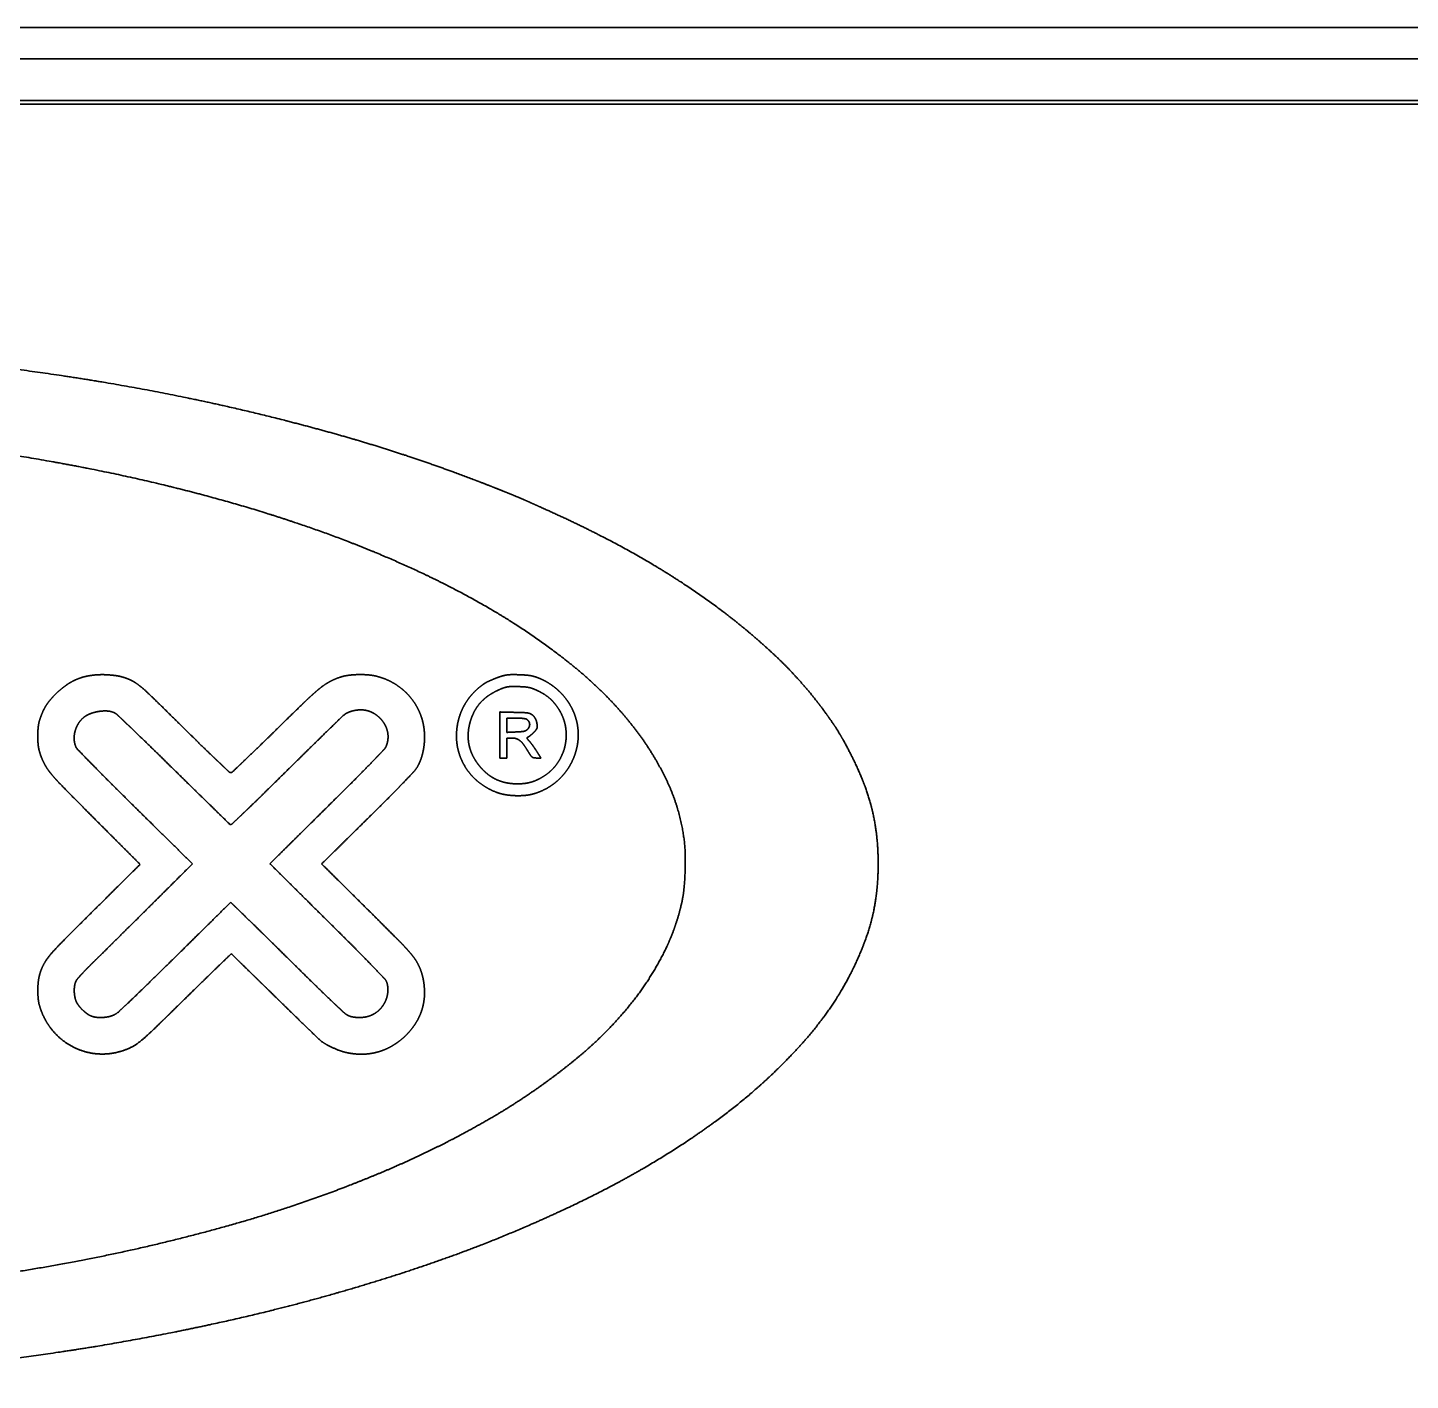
# Model space of a CAD drawing. Extents: x 6569 to 10251, y -294 to 3100.
# Drawn here: x 8784.9 to 8884.4, y 1798.9 to 1896.3 of the extents above; entities that cross this region are included whole.
import ezdxf

# ---------------------------------------------------------------- set-up
doc = ezdxf.new("R2010")
doc.units = 0
doc.header["$LTSCALE"] = 5
doc.layers.add('1', color=7, linetype='CONTINUOUS', true_color=0xffffff)

msp = doc.modelspace()

# ---------------------------------------------------------------- linework, layer by layer
at = {"layer": '1', "color": 7, "linetype": 'Continuous', "lineweight": 35}
for p, q in [((8570.525, 1896.326), (9069.264, 1896.326)), ((8538.564, 1894.077), (9067.564, 1894.077)), ((8584.764, 1891.077), (8931.564, 1891.077)), ((8929.064, 1890.827), (8587.064, 1890.827))]:
    msp.add_line(p, q, dxfattribs=at)
for points, weights, knots in [([(8764.838, 1873.27), (8768.202, 1873.15), (8771.563, 1872.954), (8778.124, 1872.424), (8781.323, 1872.082), (8787.579, 1871.25), (8790.635, 1870.76), (8796.627, 1869.634), (8799.56, 1868.993), (8803.825, 1867.928), (8805.174, 1867.574), (8807.754, 1866.861), (8808.985, 1866.499), (8811.393, 1865.75), (8812.569, 1865.363), (8814.929, 1864.541), (8816.112, 1864.108), (8817.649, 1863.518), (8818.009, 1863.378), (8818.709, 1863.103), (8819.049, 1862.967), (8819.679, 1862.712), (8819.969, 1862.593), (8820.455, 1862.391), (8820.651, 1862.306), (8820.9, 1862.193), (8820.956, 1862.168), (8821.165, 1862.073), (8821.318, 1862.004), (8821.655, 1861.852), (8821.838, 1861.77), (8822.221, 1861.597), (8822.422, 1861.506), (8824.718, 1860.472), (8826.768, 1859.434), (8830.627, 1857.255), (8832.421, 1856.103), (8835.717, 1853.714), (8837.212, 1852.482), (8838.628, 1851.158), (8839.886, 1849.982), (8841.035, 1848.699), (8842.29, 1847.021), (8842.509, 1846.719), (8842.897, 1846.163), (8843.065, 1845.909), (8843.386, 1845.389), (8843.54, 1845.124), (8843.867, 1844.522), (8844.043, 1844.186), (8844.535, 1843.211), (8844.825, 1842.559), (8845.318, 1841.288), (8845.513, 1840.668), (8845.821, 1839.415), (8845.933, 1838.786), (8846.078, 1837.473), (8846.115, 1836.793), (8846.117, 1835.439), (8846.081, 1834.766), (8845.94, 1833.466), (8845.831, 1832.842), (8845.528, 1831.597), (8845.335, 1830.979), (8844.847, 1829.707), (8844.56, 1829.052), (8843.947, 1827.818), (8843.626, 1827.24), (8842.928, 1826.106), (8842.552, 1825.551), (8841.728, 1824.445), (8841.282, 1823.894), (8840.3, 1822.78), (8839.768, 1822.213), (8837.952, 1820.395), (8836.602, 1819.216), (8833.617, 1816.948), (8832.001, 1815.848), (8828.492, 1813.721), (8826.606, 1812.696), (8822.546, 1810.735), (8820.384, 1809.784), (8816.829, 1808.369), (8815.455, 1807.859), (8812.581, 1806.863), (8811.081, 1806.375), (8808.014, 1805.436), (8806.447, 1804.986), (8803.303, 1804.144), (8801.727, 1803.752), (8797.503, 1802.781), (8794.848, 1802.237), (8789.506, 1801.277), (8786.822, 1800.861), (8781.323, 1800.142), (8778.511, 1799.84), (8772.656, 1799.346), (8769.616, 1799.145), (8765.565, 1798.953), (8764.556, 1798.925), (8761.716, 1798.903), (8759.886, 1798.896), (8756.225, 1798.897), (8754.395, 1798.904), (8752.565, 1798.918)], [0.5000631688, 0.499978943733, 0.499978943733, 0.499952542565, 0.499952542565, 0.499943397043, 0.499943397043, 0.499919298019, 0.499919298019, 0.500037158185, 0.500037158185, 0.500020317948, 0.500020317948, 0.500016729024, 0.500016729024, 0.500021337979, 0.500021337979, 0.500060410359, 0.500060410359, 0.500059331537, 0.500059331537, 0.500058901022, 0.500058901022, 0.500023423588, 0.500023423588, 0.500063062653, 0.500063062653, 0.500063168239, 0.500063168239, 0.500063167679, 0.500063167679, 0.500063168159, 0.500063168159, 0.499721617805, 0.499721617805, 0.499528056104, 0.499528056104, 0.499418738232, 0.499418738232, 0.5000631688, 0.498755709353, 0.498755709353, 0.500022481247, 0.500022481247, 0.49992848713, 0.49992848713, 0.499930638404, 0.499930638404, 0.500025194693, 0.500025194693, 0.499668039024, 0.499668039024, 0.499373513221, 0.499373513221, 0.499344176218, 0.499344176218, 0.499570896208, 0.499570896208, 0.499569411149, 0.499569411149, 0.499347887555, 0.499347887555, 0.499385493515, 0.499385493515, 0.499691298567, 0.499691298567, 0.499715954973, 0.499715954973, 0.499741847274, 0.499741847274, 0.49977990709, 0.49977990709, 0.499900031622, 0.499900031622, 0.499292118201, 0.499292118201, 0.49960656553, 0.49960656553, 0.499686690339, 0.499686690339, 0.499850509081, 0.499850509081, 0.499977589707, 0.499977589707, 0.500008177906, 0.500008177906, 0.500011281161, 0.500011281161, 0.500010181501, 0.500010181501, 0.499966272551, 0.499966272551, 0.499967713637, 0.499967713637, 0.499975874369, 0.499975874369, 0.500007192716, 0.500007192716, 0.499996700213, 0.499996700213, 0.500060718573, 0.500060718573, 0.500060736435, 0.500060736435, 0.5000631688], [0, 0, 0, 0, 0.050188, 0.050188, 0.098133, 0.098133, 0.144252, 0.144252, 0.18897, 0.18897, 0.209743, 0.209743, 0.228851, 0.228851, 0.247297, 0.247297, 0.266065, 0.266065, 0.271818, 0.271818, 0.277264, 0.277264, 0.281937, 0.281937, 0.285109, 0.285109, 0.286019, 0.286019, 0.288524, 0.288524, 0.291512, 0.291512, 0.294791, 0.294791, 0.32899, 0.32899, 0.360691, 0.360691, 0.389459, 0.389459, 0.389459, 0.414962, 0.414962, 0.420486, 0.420486, 0.424998, 0.424998, 0.429533, 0.429533, 0.435134, 0.435134, 0.445684, 0.445684, 0.455285, 0.455285, 0.464712, 0.464712, 0.474743, 0.474743, 0.484657, 0.484657, 0.493965, 0.493965, 0.503466, 0.503466, 0.513958, 0.513958, 0.523651, 0.523651, 0.533464, 0.533464, 0.543836, 0.543836, 0.555205, 0.555205, 0.581387, 0.581387, 0.60993, 0.60993, 0.641239, 0.641239, 0.675666, 0.675666, 0.697017, 0.697017, 0.720001, 0.720001, 0.743754, 0.743754, 0.767423, 0.767423, 0.806899, 0.806899, 0.846466, 0.846466, 0.887657, 0.887657, 0.932012, 0.932012, 0.946707, 0.946707, 0.973355, 0.973355, 1, 1, 1, 1]), ([(8754.508, 1867.461), (8755.173, 1867.476), (8755.838, 1867.482), (8757.636, 1867.473), (8758.768, 1867.463), (8761.034, 1867.438), (8762.167, 1867.422), (8763.983, 1867.39), (8764.664, 1867.369), (8768.293, 1867.211), (8771.236, 1867.011), (8776.993, 1866.478), (8779.804, 1866.138), (8785.307, 1865.32), (8787.997, 1864.84), (8793.27, 1863.743), (8795.849, 1863.122), (8800.365, 1861.883), (8802.305, 1861.292), (8806.054, 1860.034), (8807.859, 1859.362), (8811.312, 1857.945), (8812.96, 1857.201), (8816.082, 1855.657), (8817.55, 1854.85), (8820.838, 1852.85), (8822.612, 1851.596), (8824.296, 1850.223), (8825.765, 1849.025), (8827.103, 1847.682), (8828.295, 1846.208), (8829.339, 1844.917), (8830.22, 1843.509), (8830.926, 1842.006), (8831.567, 1840.64), (8831.98, 1839.189), (8832.154, 1837.691), (8832.193, 1837.355), (8832.215, 1837.018), (8832.228, 1836.275), (8832.223, 1835.87), (8832.191, 1835.068), (8832.164, 1834.672), (8832.094, 1833.968), (8832.046, 1833.661), (8831.979, 1833.359), (8831.679, 1831.998), (8831.201, 1830.689), (8830.554, 1829.454), (8829.858, 1828.125), (8829.026, 1826.877), (8828.066, 1825.724), (8826.987, 1824.428), (8825.793, 1823.238), (8824.495, 1822.163), (8823.011, 1820.935), (8821.453, 1819.801), (8819.144, 1818.33), (8818.449, 1817.912), (8816.975, 1817.074), (8816.198, 1816.652), (8814.604, 1815.827), (8813.787, 1815.424), (8812.155, 1814.657), (8811.339, 1814.293), (8807.068, 1812.492), (8803.539, 1811.248), (8796.026, 1809.098), (8792.063, 1808.162), (8783.8, 1806.612), (8779.507, 1806.001), (8770.687, 1805.138), (8766.169, 1804.872), (8756.828, 1804.683), (8752.012, 1804.78), (8742.55, 1805.351), (8737.913, 1805.839), (8728.932, 1807.19), (8724.596, 1808.051), (8716.326, 1810.099), (8712.412, 1811.316), (8707.941, 1812.999), (8707.31, 1813.249), (8705.965, 1813.808), (8705.251, 1814.115), (8703.844, 1814.737), (8703.152, 1815.052), (8701.9, 1815.641), (8701.341, 1815.918), (8698.441, 1817.427), (8696.18, 1818.8), (8694.013, 1820.317), (8692.171, 1821.607), (8690.476, 1823.085), (8688.948, 1824.734), (8687.639, 1826.147), (8686.522, 1827.715), (8685.613, 1829.413), (8684.794, 1830.943), (8684.256, 1832.592), (8684.016, 1834.311), (8683.968, 1834.651), (8683.938, 1834.994), (8683.911, 1835.74), (8683.91, 1836.144), (8683.933, 1836.948), (8683.957, 1837.349), (8684.025, 1838.084), (8684.075, 1838.417), (8684.254, 1839.298), (8684.401, 1839.84), (8684.779, 1840.949), (8685.005, 1841.517), (8685.517, 1842.641), (8685.803, 1843.196), (8686.417, 1844.257), (8686.746, 1844.76), (8687.911, 1846.347), (8688.806, 1847.38), (8690.852, 1849.385), (8691.985, 1850.367), (8694.478, 1852.272), (8695.835, 1853.193), (8698.769, 1854.954), (8700.336, 1855.804), (8705.487, 1858.312), (8709.15, 1859.78), (8717.083, 1862.315), (8721.322, 1863.427), (8730.244, 1865.273), (8734.916, 1866.003), (8744.567, 1867.032), (8749.533, 1867.351), (8754.508, 1867.461)], [0.500220416008, 0.500189350016, 0.500189350016, 0.500218846549, 0.500218846549, 0.50021880743, 0.50021880743, 0.500192177394, 0.500192177394, 0.500120704318, 0.500120704318, 0.500092871592, 0.500092871592, 0.500083216879, 0.500083216879, 0.500056830995, 0.500056830995, 0.500089493249, 0.500089493249, 0.500041209695, 0.500041209695, 0.500017665732, 0.500017665732, 0.49990130099, 0.49990130099, 0.499434015962, 0.499434015962, 0.500220416008, 0.498439024635, 0.498439024635, 0.500220416008, 0.497798160698, 0.497798160698, 0.500220416008, 0.495878874593, 0.495878874593, 0.500220416008, 0.499814547543, 0.499814547543, 0.500082853246, 0.500082853246, 0.500082699994, 0.500082699994, 0.499626827166, 0.499626827166, 0.500220416008, 0.497294038489, 0.497294038489, 0.500220416008, 0.498349428921, 0.498349428921, 0.500220416008, 0.498792610583, 0.498792610583, 0.500220416008, 0.499578967443, 0.499578967443, 0.500114159358, 0.500114159358, 0.500156628399, 0.500156628399, 0.500159745829, 0.500159745829, 0.500152130134, 0.500152130134, 0.499617531411, 0.499617531411, 0.499857252229, 0.499857252229, 0.499898349355, 0.499898349355, 0.499971660598, 0.499971660598, 0.499949698065, 0.499949698065, 0.499891103457, 0.499891103457, 0.499855851331, 0.499855851331, 0.499646492915, 0.499646492915, 0.500172898133, 0.500172898133, 0.500199170832, 0.500199170832, 0.500198883799, 0.500198883799, 0.500150760321, 0.500150760321, 0.499507916477, 0.499507916477, 0.500220416008, 0.498335049526, 0.498335049526, 0.500220416008, 0.497494606777, 0.497494606777, 0.500220416008, 0.495067965121, 0.495067965121, 0.500220416008, 0.499773829504, 0.499773829504, 0.500048392672, 0.500048392672, 0.500047792547, 0.500047792547, 0.499731674632, 0.499731674632, 0.49954401297, 0.49954401297, 0.499812341882, 0.499812341882, 0.49982691201, 0.49982691201, 0.499729254984, 0.499729254984, 0.499124830441, 0.499124830441, 0.49959134107, 0.49959134107, 0.499696547877, 0.499696547877, 0.499903425902, 0.499903425902, 0.499356243636, 0.499356243636, 0.499759439972, 0.499759439972, 0.499821193943, 0.499821193943, 0.499926527997, 0.499926527997, 0.500220416008], [0, 0, 0, 0, 0.005546, 0.005546, 0.01499, 0.01499, 0.024446, 0.024446, 0.030133, 0.030133, 0.054739, 0.054739, 0.07836, 0.07836, 0.10116, 0.10116, 0.123307, 0.123307, 0.140248, 0.140248, 0.156329, 0.156329, 0.17143, 0.17143, 0.185436, 0.185436, 0.203605, 0.203605, 0.203605, 0.219486, 0.219486, 0.219486, 0.233445, 0.233445, 0.233445, 0.24619, 0.24619, 0.24619, 0.249069, 0.249069, 0.252525, 0.252525, 0.255914, 0.255914, 0.25856, 0.25856, 0.25856, 0.270466, 0.270466, 0.270466, 0.283359, 0.283359, 0.283359, 0.2979, 0.2979, 0.2979, 0.314564, 0.314564, 0.321594, 0.321594, 0.329251, 0.329251, 0.337143, 0.337143, 0.344882, 0.344882, 0.377315, 0.377315, 0.412648, 0.412648, 0.450297, 0.450297, 0.489626, 0.489626, 0.531501, 0.531501, 0.572055, 0.572055, 0.610531, 0.610531, 0.646231, 0.646231, 0.652153, 0.652153, 0.658932, 0.658932, 0.665563, 0.665563, 0.671004, 0.671004, 0.694079, 0.694079, 0.694079, 0.713722, 0.713722, 0.713722, 0.730608, 0.730608, 0.730608, 0.745905, 0.745905, 0.745905, 0.748967, 0.748967, 0.752564, 0.752564, 0.756144, 0.756144, 0.759151, 0.759151, 0.764165, 0.764165, 0.769628, 0.769628, 0.775216, 0.775216, 0.780606, 0.780606, 0.792859, 0.792859, 0.806326, 0.806326, 0.821077, 0.821077, 0.837133, 0.837133, 0.872699, 0.872699, 0.912261, 0.912261, 0.954995, 0.954995, 1, 1, 1, 1]), ([(8792.952, 1836.059), (8791.854, 1837.16), (8790.755, 1838.26), (8788.89, 1840.13), (8788.126, 1840.901), (8787.064, 1841.982), (8786.776, 1842.302), (8786.502, 1842.633), (8786.325, 1842.849), (8786.171, 1843.082), (8786.043, 1843.331), (8785.909, 1843.589), (8785.8, 1843.86), (8785.718, 1844.139), (8785.665, 1844.316), (8785.629, 1844.498), (8785.611, 1844.682), (8785.589, 1844.905), (8785.579, 1845.129), (8785.583, 1845.575), (8785.597, 1845.796), (8785.623, 1846.016), (8785.644, 1846.19), (8785.683, 1846.361), (8785.74, 1846.527), (8785.804, 1846.713), (8785.875, 1846.896), (8786.021, 1847.224), (8786.097, 1847.368), (8786.272, 1847.644), (8786.369, 1847.776), (8786.606, 1848.051), (8786.742, 1848.197), (8787.117, 1848.567), (8787.367, 1848.778), (8787.634, 1848.967), (8787.873, 1849.138), (8788.13, 1849.28), (8788.401, 1849.394), (8788.67, 1849.507), (8788.95, 1849.589), (8789.237, 1849.639), (8789.554, 1849.695), (8789.874, 1849.723), (8790.306, 1849.726), (8790.416, 1849.724), (8790.647, 1849.712), (8790.768, 1849.703), (8791.004, 1849.681), (8791.117, 1849.668), (8791.317, 1849.641), (8791.403, 1849.625), (8791.488, 1849.605)], [0.501034488098, 0.501034488098, 0.501034488098, 0.501032012579, 0.501032012579, 0.500717389484, 0.500717389484, 0.501034488098, 0.499139610912, 0.499139610912, 0.501034488098, 0.499563152328, 0.499563152328, 0.501034488098, 0.499521300941, 0.499521300941, 0.501034488098, 0.500552042806, 0.500552042806, 0.500550391549, 0.500550391549, 0.501034488098, 0.499118722646, 0.499118722646, 0.501034488098, 0.500734008384, 0.500734008384, 0.500124385182, 0.500124385182, 0.500141138931, 0.500141138931, 0.500756970871, 0.500756970871, 0.499962415267, 0.499962415267, 0.501034488098, 0.498982984673, 0.498982984673, 0.501034488098, 0.498946640039, 0.498946640039, 0.501034488098, 0.49987045576, 0.49987045576, 0.500900227366, 0.500900227366, 0.500959420724, 0.500959420724, 0.500957482517, 0.500957482517, 0.500651674723, 0.500651674723, 0.501034488098], [0, 0, 0, 0, 0.229994, 0.229994, 0.390578, 0.390578, 0.454141, 0.454141, 0.454141, 0.495282, 0.495282, 0.495282, 0.538053, 0.538053, 0.538053, 0.565148, 0.565148, 0.565148, 0.597941, 0.597941, 0.630284, 0.630284, 0.630284, 0.655837, 0.655837, 0.655837, 0.684375, 0.684375, 0.708021, 0.708021, 0.731774, 0.731774, 0.760673, 0.760673, 0.807951, 0.807951, 0.807951, 0.850229, 0.850229, 0.850229, 0.892054, 0.892054, 0.892054, 0.938024, 0.938024, 0.953787, 0.953787, 0.971156, 0.971156, 0.98754, 0.98754, 1, 1, 1, 1]), ([(8791.488, 1849.605), (8791.732, 1849.548), (8791.969, 1849.468), (8792.199, 1849.368), (8792.41, 1849.275), (8792.609, 1849.159), (8792.793, 1849.02), (8793.054, 1848.823), (8793.303, 1848.61), (8794.037, 1847.906), (8794.531, 1847.424), (8795.697, 1846.27), (8796.374, 1845.603), (8797.489, 1844.507), (8797.929, 1844.081), (8798.702, 1843.344), (8799.031, 1843.032), (8799.361, 1842.72), (8799.4, 1842.683), (8799.45, 1842.663), (8799.504, 1842.663), (8799.531, 1842.663), (8799.556, 1842.673), (8799.576, 1842.692), (8799.884, 1842.985), (8800.193, 1843.278), (8800.848, 1843.902), (8801.194, 1844.234), (8801.944, 1844.962), (8802.348, 1845.357), (8803.476, 1846.467), (8804.205, 1847.177), (8805.254, 1848.189), (8805.584, 1848.482), (8805.927, 1848.761), (8806.15, 1848.942), (8806.39, 1849.102), (8806.644, 1849.237), (8806.896, 1849.372), (8807.16, 1849.481), (8807.434, 1849.564), (8807.622, 1849.621), (8807.814, 1849.661), (8808.24, 1849.712), (8808.474, 1849.727), (8808.943, 1849.735), (8809.179, 1849.726), (8809.615, 1849.688), (8809.815, 1849.654), (8810.011, 1849.604), (8810.423, 1849.499), (8810.817, 1849.34), (8811.186, 1849.128), (8811.553, 1848.917), (8811.887, 1848.658), (8812.183, 1848.356), (8812.475, 1848.056), (8812.723, 1847.719), (8812.922, 1847.351), (8813.118, 1846.987), (8813.26, 1846.598), (8813.343, 1846.194), (8813.4, 1845.922), (8813.432, 1845.647), (8813.44, 1845.369), (8813.448, 1845.087), (8813.432, 1844.806), (8813.393, 1844.526), (8813.355, 1844.257), (8813.294, 1843.992), (8813.211, 1843.733), (8813.134, 1843.496), (8813.031, 1843.269), (8812.904, 1843.055), (8812.832, 1842.934), (8812.748, 1842.823), (8812.652, 1842.72), (8812.396, 1842.446), (8812.138, 1842.173), (8811.525, 1841.537), (8811.169, 1841.174), (8810.318, 1840.323), (8809.825, 1839.834), (8808.229, 1838.262), (8807.129, 1837.178), (8806.028, 1836.093)], [0.501034488098, 0.499655170634, 0.499655170634, 0.501034488098, 0.498768701223, 0.498768701223, 0.501034488098, 0.500449961631, 0.500449961631, 0.501024101982, 0.501024101982, 0.501033759971, 0.501033759971, 0.501025588174, 0.501025588174, 0.501033395283, 0.501033395283, 0.501034488098, 0.477412855755, 0.477412855755, 0.501034488098, 0.477254328155, 0.477254328155, 0.501034488098, 0.501034399098, 0.501034399098, 0.501030242398, 0.501030242398, 0.50103288105, 0.50103288105, 0.50103095108, 0.50103095108, 0.500734489581, 0.500734489581, 0.501034488098, 0.499483809972, 0.499483809972, 0.501034488098, 0.499415335681, 0.499415335681, 0.501034488098, 0.499766504603, 0.499766504603, 0.500589795886, 0.500589795886, 0.500592821216, 0.500592821216, 0.499936741387, 0.499936741387, 0.501034488098, 0.497957500616, 0.497957500616, 0.501034488098, 0.497861865283, 0.497861865283, 0.501034488098, 0.497782393927, 0.497782393927, 0.501034488098, 0.497518773631, 0.497518773631, 0.501034488098, 0.499743298745, 0.499743298745, 0.501034488098, 0.499864663483, 0.499864663483, 0.501034488098, 0.499785471757, 0.499785471757, 0.501034488098, 0.498908329274, 0.498908329274, 0.501034488098, 0.499150365768, 0.499150365768, 0.501034488098, 0.501023291276, 0.501023291276, 0.501020210838, 0.501020210838, 0.501032166983, 0.501032166983, 0.501034488098, 0.501034488098, 0.501034488098], [0, 0, 0, 0, 0.01972, 0.01972, 0.01972, 0.037804, 0.037804, 0.037804, 0.063422, 0.063422, 0.117459, 0.117459, 0.191898, 0.191898, 0.239899, 0.239899, 0.275459, 0.275459, 0.275459, 0.279473, 0.279473, 0.279473, 0.281391, 0.281391, 0.281391, 0.311628, 0.311628, 0.345736, 0.345736, 0.385898, 0.385898, 0.458197, 0.458197, 0.489542, 0.489542, 0.489542, 0.509934, 0.509934, 0.509934, 0.530115, 0.530115, 0.530115, 0.543919, 0.543919, 0.560358, 0.560358, 0.576924, 0.576924, 0.591118, 0.591118, 0.591118, 0.620754, 0.620754, 0.620754, 0.650055, 0.650055, 0.650055, 0.678857, 0.678857, 0.678857, 0.707093, 0.707093, 0.707093, 0.725999, 0.725999, 0.725999, 0.745172, 0.745172, 0.745172, 0.763627, 0.763627, 0.763627, 0.780455, 0.780455, 0.780455, 0.789873, 0.789873, 0.789873, 0.815116, 0.815116, 0.849336, 0.849336, 0.896059, 0.896059, 1, 1, 1, 1]), ([(8819.28, 1841.077), (8819.072, 1841.111), (8818.868, 1841.163), (8818.67, 1841.235), (8818.216, 1841.398), (8817.793, 1841.63), (8817.411, 1841.924), (8817.036, 1842.214), (8816.712, 1842.56), (8816.45, 1842.955), (8816.19, 1843.347), (8815.997, 1843.776), (8815.878, 1844.23), (8815.759, 1844.687), (8815.716, 1845.156), (8815.75, 1845.626), (8815.775, 1845.971), (8815.836, 1846.311), (8815.935, 1846.642), (8816.031, 1846.966), (8816.164, 1847.277), (8816.332, 1847.571), (8816.5, 1847.864), (8816.7, 1848.136), (8816.93, 1848.383), (8817.164, 1848.634), (8817.425, 1848.858), (8817.708, 1849.052), (8817.801, 1849.115), (8817.898, 1849.171), (8818.139, 1849.287), (8818.281, 1849.35), (8818.572, 1849.469), (8818.721, 1849.525), (8818.991, 1849.617), (8819.112, 1849.651), (8819.236, 1849.677), (8819.372, 1849.706), (8819.509, 1849.722), (8819.858, 1849.729), (8820.068, 1849.727), (8820.488, 1849.711), (8820.698, 1849.697), (8821.046, 1849.664), (8821.182, 1849.638), (8821.316, 1849.598)], [0.500646129352, 0.499217786011, 0.499217786011, 0.500646129352, 0.496615206318, 0.496615206318, 0.500646129352, 0.496185055964, 0.496185055964, 0.500646129352, 0.496086638552, 0.496086638552, 0.500646129352, 0.496175326461, 0.496175326461, 0.500646129352, 0.498688468997, 0.498688468997, 0.500646129352, 0.498426974812, 0.498426974812, 0.500646129352, 0.498416929897, 0.498416929897, 0.500646129352, 0.498638854063, 0.498638854063, 0.500646129352, 0.499670054929, 0.499670054929, 0.500499590282, 0.500499590282, 0.500496129391, 0.500496129391, 0.500064301837, 0.500064301837, 0.500646129352, 0.499135761056, 0.499135761056, 0.500507258569, 0.500507258569, 0.500506854021, 0.500506854021, 0.499162853707, 0.499162853707, 0.500646129352], [0, 0, 0, 0, 0.04632, 0.04632, 0.04632, 0.151338, 0.151338, 0.151338, 0.253716, 0.253716, 0.253716, 0.354275, 0.354275, 0.354275, 0.454255, 0.454255, 0.454255, 0.527192, 0.527192, 0.527192, 0.59832, 0.59832, 0.59832, 0.668994, 0.668994, 0.668994, 0.740611, 0.740611, 0.740611, 0.763951, 0.763951, 0.796247, 0.796247, 0.829299, 0.829299, 0.855549, 0.855549, 0.855549, 0.884267, 0.884267, 0.927756, 0.927756, 0.971255, 0.971255, 1, 1, 1, 1]), ([(8821.316, 1849.598), (8821.502, 1849.544), (8821.684, 1849.477), (8822.042, 1849.313), (8822.218, 1849.219), (8822.559, 1849.005), (8822.724, 1848.887), (8823.036, 1848.631), (8823.183, 1848.493), (8823.321, 1848.346), (8823.567, 1848.083), (8823.78, 1847.793), (8823.957, 1847.479), (8824.132, 1847.171), (8824.268, 1846.843), (8824.362, 1846.501), (8824.455, 1846.162), (8824.505, 1845.814), (8824.512, 1845.463), (8824.518, 1845.112), (8824.481, 1844.762), (8824.401, 1844.42), (8824.309, 1844.034), (8824.169, 1843.662), (8823.983, 1843.311), (8823.798, 1842.964), (8823.569, 1842.645), (8823.3, 1842.359), (8823.031, 1842.074), (8822.727, 1841.827), (8822.392, 1841.623), (8822.055, 1841.418), (8821.695, 1841.258), (8821.316, 1841.147), (8821.117, 1841.089), (8820.912, 1841.049), (8820.705, 1841.03), (8820.469, 1841.007), (8820.231, 1841), (8819.754, 1841.016), (8819.516, 1841.039), (8819.28, 1841.077)], [0.500646129352, 0.499784623549, 0.499784623549, 0.499932544144, 0.499932544144, 0.499951161062, 0.499951161062, 0.499930538043, 0.499930538043, 0.500646129352, 0.498319403587, 0.498319403587, 0.500646129352, 0.498098102451, 0.498098102451, 0.500646129352, 0.498045016464, 0.498045016464, 0.500646129352, 0.498038384162, 0.498038384162, 0.500646129352, 0.497882173119, 0.497882173119, 0.500646129352, 0.497685550485, 0.497685550485, 0.500646129352, 0.497666708912, 0.497666708912, 0.500646129352, 0.497787039741, 0.497787039741, 0.500646129352, 0.499122059836, 0.499122059836, 0.500646129352, 0.499966941397, 0.499966941397, 0.499970253946, 0.499970253946, 0.500646129352], [0, 0, 0, 0, 0.044465, 0.044465, 0.090277, 0.090277, 0.136643, 0.136643, 0.182718, 0.182718, 0.182718, 0.264615, 0.264615, 0.264615, 0.344888, 0.344888, 0.344888, 0.42403, 0.42403, 0.42403, 0.502726, 0.502726, 0.502726, 0.591227, 0.591227, 0.591227, 0.678219, 0.678219, 0.678219, 0.764459, 0.764459, 0.764459, 0.850789, 0.850789, 0.850789, 0.896162, 0.896162, 0.896162, 0.948009, 0.948009, 1, 1, 1, 1]), ([(8818.931, 1848.692), (8819.025, 1848.731), (8819.12, 1848.766), (8819.298, 1848.822), (8819.38, 1848.84), (8819.56, 1848.865), (8819.657, 1848.871), (8819.906, 1848.872), (8820.058, 1848.87), (8820.361, 1848.86), (8820.513, 1848.852), (8820.767, 1848.832), (8820.869, 1848.818), (8821.061, 1848.777), (8821.152, 1848.751), (8821.351, 1848.675), (8821.461, 1848.629), (8821.733, 1848.501), (8821.892, 1848.415), (8822.185, 1848.233), (8822.317, 1848.136), (8822.44, 1848.029), (8822.563, 1847.922), (8822.677, 1847.806), (8822.896, 1847.544), (8823.002, 1847.4), (8823.099, 1847.25), (8823.348, 1846.865), (8823.515, 1846.438), (8823.594, 1845.986), (8823.673, 1845.53), (8823.663, 1845.066), (8823.563, 1844.613), (8823.464, 1844.16), (8823.278, 1843.735), (8823.015, 1843.353), (8822.754, 1842.975), (8822.422, 1842.657), (8822.035, 1842.411), (8821.886, 1842.317), (8821.732, 1842.232), (8821.429, 1842.088), (8821.279, 1842.031), (8821.125, 1841.987), (8820.97, 1841.942), (8820.813, 1841.91), (8820.477, 1841.869), (8820.3, 1841.859), (8819.866, 1841.859), (8819.61, 1841.883), (8819.358, 1841.931), (8819.121, 1841.977), (8818.89, 1842.049), (8818.669, 1842.146), (8818.45, 1842.243), (8818.244, 1842.364), (8818.053, 1842.508), (8817.854, 1842.658), (8817.671, 1842.828), (8817.506, 1843.015), (8817.307, 1843.24), (8817.134, 1843.486), (8816.988, 1843.748), (8816.851, 1843.995), (8816.747, 1844.258), (8816.677, 1844.532), (8816.608, 1844.801), (8816.576, 1845.077), (8816.58, 1845.355), (8816.585, 1845.642), (8816.623, 1845.926), (8816.696, 1846.204), (8816.77, 1846.491), (8816.875, 1846.769), (8817.007, 1847.035), (8817.129, 1847.278), (8817.282, 1847.504), (8817.464, 1847.706), (8817.65, 1847.914), (8817.862, 1848.095), (8818.096, 1848.248), (8818.36, 1848.421), (8818.639, 1848.569), (8818.931, 1848.692)], [0.501005088612, 0.50062469052, 0.50062469052, 0.499818095717, 0.499818095717, 0.500288372683, 0.500288372683, 0.500948257977, 0.500948257977, 0.500927958423, 0.500927958423, 0.500279519965, 0.500279519965, 0.500018092701, 0.500018092701, 0.500758438078, 0.500758438078, 0.500439193565, 0.500439193565, 0.499939635855, 0.499939635855, 0.501005088612, 0.499924733486, 0.499924733486, 0.500399090241, 0.500399090241, 0.501005088612, 0.494263528725, 0.494263528725, 0.501005088612, 0.494721803539, 0.494721803539, 0.501005088612, 0.494733423469, 0.494733423469, 0.501005088612, 0.494316303501, 0.494316303501, 0.501005088612, 0.500378668205, 0.500378668205, 0.499916356086, 0.499916356086, 0.501005088612, 0.499924572686, 0.499924572686, 0.500401899941, 0.500401899941, 0.499517860751, 0.499517860751, 0.501005088612, 0.498852418296, 0.498852418296, 0.501005088612, 0.498794907905, 0.498794907905, 0.501005088612, 0.499302211108, 0.499302211108, 0.501005088612, 0.499071155774, 0.499071155774, 0.501005088612, 0.498220923312, 0.498220923312, 0.501005088612, 0.498099298545, 0.498099298545, 0.501005088612, 0.498611277515, 0.498611277515, 0.501005088612, 0.499205741668, 0.499205741668, 0.501005088612, 0.497978950093, 0.497978950093, 0.501005088612, 0.498171422948, 0.498171422948, 0.501005088612, 0.499664970463, 0.499664970463, 0.501005088612], [0, 0, 0, 0, 0.012947, 0.012947, 0.023649, 0.023649, 0.036044, 0.036044, 0.055394, 0.055394, 0.074748, 0.074748, 0.08787, 0.08787, 0.099896, 0.099896, 0.115128, 0.115128, 0.138378, 0.138378, 0.159326, 0.159326, 0.159326, 0.180207, 0.180207, 0.203246, 0.203246, 0.203246, 0.26235, 0.26235, 0.26235, 0.322941, 0.322941, 0.322941, 0.384346, 0.384346, 0.384346, 0.445889, 0.445889, 0.445889, 0.469759, 0.469759, 0.491559, 0.491559, 0.491559, 0.513471, 0.513471, 0.537668, 0.537668, 0.572801, 0.572801, 0.572801, 0.605949, 0.605949, 0.605949, 0.638884, 0.638884, 0.638884, 0.673421, 0.673421, 0.673421, 0.7151, 0.7151, 0.7151, 0.754504, 0.754504, 0.754504, 0.79345, 0.79345, 0.79345, 0.833892, 0.833892, 0.833892, 0.875929, 0.875929, 0.875929, 0.914651, 0.914651, 0.914651, 0.954561, 0.954561, 0.954561, 1, 1, 1, 1]), ([(8796.726, 1836.1), (8795.344, 1837.461), (8793.962, 1838.823), (8792.009, 1840.747), (8791.439, 1841.312), (8790.423, 1842.326), (8789.978, 1842.776), (8789.174, 1843.598), (8788.813, 1843.969), (8788.453, 1844.341), (8788.397, 1844.399), (8788.352, 1844.467), (8788.32, 1844.543), (8788.252, 1844.705), (8788.214, 1844.876), (8788.205, 1845.051), (8788.196, 1845.238), (8788.214, 1845.424), (8788.258, 1845.606), (8788.303, 1845.792), (8788.373, 1845.97), (8788.467, 1846.136), (8788.558, 1846.298), (8788.673, 1846.444), (8788.809, 1846.571), (8788.952, 1846.705), (8789.117, 1846.811), (8789.299, 1846.885), (8789.51, 1846.972), (8789.731, 1847.035), (8789.957, 1847.072), (8790.177, 1847.109), (8790.401, 1847.12), (8790.624, 1847.105), (8790.805, 1847.093), (8790.98, 1847.043), (8791.139, 1846.956), (8791.207, 1846.92), (8791.269, 1846.875), (8791.325, 1846.821), (8791.717, 1846.447), (8792.11, 1846.073), (8792.953, 1845.265), (8793.403, 1844.831), (8794.369, 1843.889), (8794.886, 1843.383), (8795.914, 1842.37), (8796.426, 1841.867), (8797.374, 1840.937), (8797.809, 1840.511), (8798.636, 1839.705), (8799.027, 1839.324), (8799.419, 1838.944), (8799.433, 1838.929), (8799.451, 1838.918), (8799.471, 1838.911), (8799.489, 1838.904), (8799.508, 1838.908), (8799.522, 1838.921), (8799.786, 1839.171), (8800.049, 1839.421), (8800.609, 1839.954), (8800.905, 1840.237), (8801.545, 1840.86), (8801.891, 1841.199), (8803.074, 1842.366), (8803.914, 1843.193), (8805.287, 1844.544), (8805.822, 1845.067), (8806.743, 1845.963), (8807.128, 1846.337), (8807.585, 1846.78), (8807.662, 1846.843), (8807.769, 1846.918), (8807.796, 1846.934), (8807.862, 1846.967), (8807.9, 1846.985), (8807.982, 1847.021), (8808.025, 1847.038), (8808.109, 1847.069), (8808.15, 1847.082), (8808.192, 1847.094)], [0.500156361928, 0.500156361928, 0.500156361928, 0.500154730691, 0.500154730691, 0.500149770108, 0.500149770108, 0.50015544592, 0.50015544592, 0.500156361928, 0.494357641679, 0.494357641679, 0.500156361928, 0.495138697955, 0.495138697955, 0.500156361928, 0.49677616475, 0.49677616475, 0.500156361928, 0.496927496121, 0.496927496121, 0.500156361928, 0.496322201475, 0.496322201475, 0.500156361928, 0.494706272957, 0.494706272957, 0.500156361928, 0.498031607414, 0.498031607414, 0.500156361928, 0.49796927297, 0.49796927297, 0.500156361928, 0.492409944077, 0.492409944077, 0.500156361928, 0.497258028257, 0.497258028257, 0.500156361928, 0.500156063461, 0.500156063461, 0.500153247688, 0.500153247688, 0.500155056722, 0.500155056722, 0.500156172476, 0.500156172476, 0.500155854847, 0.500155854847, 0.500156358177, 0.500156358177, 0.500156361928, 0.49291134132, 0.49291134132, 0.500156361928, 0.449849379279, 0.449849379279, 0.500156361928, 0.500156272596, 0.500156272596, 0.500150876642, 0.500150876642, 0.500154335935, 0.500154335935, 0.500156278829, 0.500156278829, 0.500155257339, 0.500155257339, 0.500156045349, 0.500156045349, 0.499114442543, 0.499114442543, 0.499282835095, 0.499282835095, 0.500013987965, 0.500013987965, 0.500018682707, 0.500018682707, 0.499947879357, 0.499947879357, 0.500156361928], [0, 0, 0, 0, 0.131827, 0.131827, 0.186334, 0.186334, 0.229347, 0.229347, 0.2645, 0.2645, 0.2645, 0.270051, 0.270051, 0.270051, 0.282113, 0.282113, 0.282113, 0.295108, 0.295108, 0.295108, 0.308472, 0.308472, 0.308472, 0.321551, 0.321551, 0.321551, 0.335454, 0.335454, 0.335454, 0.351871, 0.351871, 0.351871, 0.36798, 0.36798, 0.36798, 0.381112, 0.381112, 0.381112, 0.386759, 0.386759, 0.386759, 0.426831, 0.426831, 0.473045, 0.473045, 0.526517, 0.526517, 0.579614, 0.579614, 0.624606, 0.624606, 0.664944, 0.664944, 0.664944, 0.66648, 0.66648, 0.66648, 0.667948, 0.667948, 0.667948, 0.69823, 0.69823, 0.732352, 0.732352, 0.7727, 0.7727, 0.870915, 0.870915, 0.933268, 0.933268, 0.97805, 0.97805, 0.986313, 0.986313, 0.988932, 0.988932, 0.992509, 0.992509, 0.996384, 0.996384, 1, 1, 1, 1]), ([(8808.192, 1847.094), (8808.377, 1847.147), (8808.568, 1847.179), (8808.76, 1847.188), (8808.94, 1847.196), (8809.12, 1847.179), (8809.295, 1847.137), (8809.467, 1847.095), (8809.632, 1847.029), (8809.785, 1846.939), (8809.944, 1846.846), (8810.091, 1846.733), (8810.221, 1846.602), (8810.357, 1846.467), (8810.473, 1846.315), (8810.569, 1846.149), (8810.661, 1845.99), (8810.728, 1845.818), (8810.769, 1845.639), (8810.809, 1845.464), (8810.822, 1845.285), (8810.807, 1845.107), (8810.793, 1844.928), (8810.751, 1844.753), (8810.683, 1844.587), (8810.644, 1844.491), (8810.588, 1844.404), (8810.517, 1844.329), (8810.217, 1844.012), (8809.915, 1843.696), (8809.192, 1842.95), (8808.77, 1842.52), (8807.707, 1841.458), (8807.069, 1840.824), (8805.054, 1838.831), (8803.678, 1837.47), (8802.303, 1836.11)], [0.500156361928, 0.497921975032, 0.497921975032, 0.500156361928, 0.496766546036, 0.496766546036, 0.500156361928, 0.496618627715, 0.496618627715, 0.500156361928, 0.497422845275, 0.497422845275, 0.500156361928, 0.497284176365, 0.497284176365, 0.500156361928, 0.496477236673, 0.496477236673, 0.500156361928, 0.496244011344, 0.496244011344, 0.500156361928, 0.496273120846, 0.496273120846, 0.500156361928, 0.494421790084, 0.494421790084, 0.500156361928, 0.500151550728, 0.500151550728, 0.500144871333, 0.500144871333, 0.500155217506, 0.500155217506, 0.500156361928, 0.500156361928, 0.500156361928], [0, 0, 0, 0, 0.033619, 0.033619, 0.033619, 0.065151, 0.065151, 0.065151, 0.096375, 0.096375, 0.096375, 0.129179, 0.129179, 0.129179, 0.16335, 0.16335, 0.16335, 0.196353, 0.196353, 0.196353, 0.22878, 0.22878, 0.22878, 0.261503, 0.261503, 0.261503, 0.280494, 0.280494, 0.280494, 0.361599, 0.361599, 0.473495, 0.473495, 0.640671, 0.640671, 1, 1, 1, 1]), ([(8818.855, 1847.037), (8819.221, 1847.028), (8819.588, 1847.018), (8820.184, 1847.003), (8820.413, 1846.996), (8820.739, 1846.983), (8820.835, 1846.972), (8820.929, 1846.954), (8820.992, 1846.942), (8821.052, 1846.92), (8821.108, 1846.888), (8821.168, 1846.853), (8821.223, 1846.811), (8821.273, 1846.761)], [0.501153296365, 0.501153296365, 0.501153296365, 0.501144462488, 0.501144462488, 0.500265481286, 0.500265481286, 0.501153296365, 0.496378607875, 0.496378607875, 0.501153296365, 0.498298084702, 0.498298084702, 0.501153296365], [0, 0, 0, 0, 0.44464, 0.44464, 0.723532, 0.723532, 0.839962, 0.839962, 0.839962, 0.916844, 0.916844, 0.916844, 1, 1, 1, 1]), ([(8819.363, 1846.6), (8819.583, 1846.6), (8819.804, 1846.6), (8820.118, 1846.6), (8820.211, 1846.598), (8820.384, 1846.589), (8820.463, 1846.582), (8820.604, 1846.563), (8820.666, 1846.552), (8820.727, 1846.538), (8820.761, 1846.531), (8820.792, 1846.516), (8820.82, 1846.494), (8820.872, 1846.454), (8820.916, 1846.404), (8820.951, 1846.349), (8820.983, 1846.297), (8821.003, 1846.239), (8821.01, 1846.178), (8821.017, 1846.118), (8821.011, 1846.058), (8820.991, 1846), (8820.97, 1845.938), (8820.938, 1845.881), (8820.897, 1845.83), (8820.864, 1845.788), (8820.824, 1845.752), (8820.78, 1845.721), (8820.739, 1845.692), (8820.693, 1845.671), (8820.644, 1845.658), (8820.577, 1845.639), (8820.508, 1845.627), (8820.438, 1845.622), (8820.308, 1845.611), (8820.179, 1845.603), (8819.82, 1845.587), (8819.592, 1845.577), (8819.363, 1845.566)], [1, 1, 1, 0.999786468421, 0.999786468421, 0.999445242108, 0.999445242108, 0.99937556016, 0.99937556016, 1, 0.98338793936, 0.98338793936, 1, 0.989957743838, 0.989957743838, 1, 0.983845230995, 0.983845230995, 1, 0.983697922069, 0.983697922069, 1, 0.989626071109, 0.989626071109, 1, 0.993289492177, 0.993289492177, 1, 0.990457874952, 0.990457874952, 1, 0.997055790533, 0.997055790533, 1, 0.99990410375, 0.99990410375, 1, 1, 1], [0, 0, 0, 0, 0.165004, 0.165004, 0.234923, 0.234923, 0.2945, 0.2945, 0.341469, 0.341469, 0.341469, 0.367675, 0.367675, 0.367675, 0.417922, 0.417922, 0.417922, 0.464933, 0.464933, 0.464933, 0.512568, 0.512568, 0.512568, 0.564649, 0.564649, 0.564649, 0.607686, 0.607686, 0.607686, 0.648596, 0.648596, 0.648596, 0.705828, 0.705828, 0.705828, 0.812439, 0.812439, 1, 1, 1, 1]), ([(8821.273, 1846.761), (8821.308, 1846.726), (8821.34, 1846.688), (8821.367, 1846.646), (8821.397, 1846.602), (8821.424, 1846.555), (8821.47, 1846.457), (8821.489, 1846.405), (8821.52, 1846.3), (8821.532, 1846.246), (8821.548, 1846.124), (8821.553, 1846.055), (8821.555, 1845.987), (8821.556, 1845.941), (8821.548, 1845.896), (8821.532, 1845.853), (8821.515, 1845.809), (8821.49, 1845.767), (8821.46, 1845.731), (8821.409, 1845.671), (8821.356, 1845.613), (8821.261, 1845.519), (8821.222, 1845.482), (8821.142, 1845.41), (8821.102, 1845.376), (8821.026, 1845.315), (8820.99, 1845.288), (8820.953, 1845.262), (8820.933, 1845.248), (8820.911, 1845.236), (8820.887, 1845.228), (8820.867, 1845.221), (8820.851, 1845.209), (8820.838, 1845.192), (8820.827, 1845.178), (8820.824, 1845.16), (8820.83, 1845.143), (8820.839, 1845.116), (8820.853, 1845.091), (8820.871, 1845.069), (8820.907, 1845.025), (8820.945, 1844.981), (8821.021, 1844.898), (8821.057, 1844.856), (8821.139, 1844.75), (8821.186, 1844.687), (8821.283, 1844.554), (8821.333, 1844.484), (8821.427, 1844.345), (8821.472, 1844.277), (8821.618, 1844.046), (8821.721, 1843.884), (8821.824, 1843.721)], [0.501153296365, 0.499615567878, 0.499615567878, 0.501153296365, 0.500151243504, 0.500151243504, 0.500208596008, 0.500208596008, 0.500160979047, 0.500160979047, 0.50059740486, 0.50059740486, 0.501153296365, 0.495188157414, 0.495188157414, 0.501153296365, 0.496265982366, 0.496265982366, 0.501153296365, 0.50085916857, 0.50085916857, 0.501040302049, 0.501040302049, 0.501013764134, 0.501013764134, 0.501024440263, 0.501024440263, 0.501153296365, 0.497900153342, 0.497900153342, 0.501153296365, 0.487259084219, 0.487259084219, 0.501153296365, 0.46214147428, 0.46214147428, 0.501153296365, 0.495624355845, 0.495624355845, 0.501153296365, 0.501029073206, 0.501029073206, 0.500865106563, 0.500865106563, 0.501115511275, 0.501115511275, 0.501116281062, 0.501116281062, 0.501101672142, 0.501101672142, 0.501153296365, 0.501153296365, 0.501153296365], [0, 0, 0, 0, 0.043317, 0.043317, 0.043317, 0.089729, 0.089729, 0.137529, 0.137529, 0.184846, 0.184846, 0.244196, 0.244196, 0.244196, 0.283149, 0.283149, 0.283149, 0.323612, 0.323612, 0.323612, 0.389863, 0.389863, 0.4359, 0.4359, 0.480334, 0.480334, 0.518119, 0.518119, 0.518119, 0.539181, 0.539181, 0.539181, 0.55614, 0.55614, 0.55614, 0.569564, 0.569564, 0.569564, 0.590887, 0.590887, 0.590887, 0.633495, 0.633495, 0.674599, 0.674599, 0.732941, 0.732941, 0.796914, 0.796914, 0.857426, 0.857426, 1, 1, 1, 1]), ([(8821.824, 1843.721), (8821.716, 1843.721), (8821.609, 1843.721), (8821.437, 1843.721), (8821.373, 1843.727), (8821.309, 1843.738), (8821.265, 1843.745), (8821.224, 1843.763), (8821.188, 1843.79), (8821.145, 1843.823), (8821.109, 1843.862), (8821.079, 1843.907), (8821.02, 1843.995), (8820.963, 1844.085), (8820.807, 1844.347), (8820.698, 1844.513), (8820.584, 1844.676), (8820.51, 1844.781), (8820.423, 1844.877), (8820.324, 1844.961), (8820.247, 1845.027), (8820.159, 1845.077), (8820.063, 1845.109), (8819.963, 1845.143), (8819.858, 1845.161), (8819.752, 1845.161), (8819.623, 1845.161), (8819.493, 1845.161), (8819.363, 1845.161)], [0.501153296365, 0.501153296365, 0.501153296365, 0.499982748095, 0.499982748095, 0.501153296365, 0.491320173451, 0.491320173451, 0.501153296365, 0.496678505787, 0.496678505787, 0.501153296365, 0.501048253428, 0.501048253428, 0.500925397586, 0.500925397586, 0.501153296365, 0.498493940154, 0.498493940154, 0.501153296365, 0.49522733776, 0.49522733776, 0.501153296365, 0.496667130739, 0.496667130739, 0.501153296365, 0.501153296365, 0.501153296365, 0.501153296365], [0, 0, 0, 0, 0.106466, 0.106466, 0.170466, 0.170466, 0.170466, 0.214219, 0.214219, 0.214219, 0.265878, 0.265878, 0.265878, 0.368258, 0.368258, 0.559314, 0.559314, 0.559314, 0.683234, 0.683234, 0.683234, 0.779015, 0.779015, 0.779015, 0.878321, 0.878321, 0.878321, 1, 1, 1, 1]), ([(8806.028, 1836.093), (8807.131, 1835.001), (8808.233, 1833.909), (8810.12, 1832.04), (8810.9, 1831.26), (8811.987, 1830.165), (8812.282, 1829.838), (8812.561, 1829.497), (8812.74, 1829.278), (8812.893, 1829.039), (8813.016, 1828.784), (8813.142, 1828.522), (8813.239, 1828.248), (8813.306, 1827.966), (8813.396, 1827.585), (8813.441, 1827.196), (8813.44, 1826.804), (8813.439, 1826.432), (8813.388, 1826.063), (8813.287, 1825.705), (8813.187, 1825.347), (8813.039, 1825.007), (8812.846, 1824.689), (8812.643, 1824.357), (8812.403, 1824.052), (8812.129, 1823.776), (8811.843, 1823.489), (8811.524, 1823.238), (8811.178, 1823.027), (8810.844, 1822.824), (8810.485, 1822.666), (8810.109, 1822.557), (8809.735, 1822.449), (8809.349, 1822.392), (8808.959, 1822.386), (8808.558, 1822.381), (8808.159, 1822.424), (8807.769, 1822.517), (8807.618, 1822.552), (8807.469, 1822.597), (8807.152, 1822.714), (8806.983, 1822.783), (8806.655, 1822.933), (8806.497, 1823.012), (8806.223, 1823.163), (8806.109, 1823.238), (8805.952, 1823.361), (8805.903, 1823.404), (8805.552, 1823.743), (8805.248, 1824.037), (8804.593, 1824.671), (8804.242, 1825.012), (8803.488, 1825.747), (8803.084, 1826.142), (8802.282, 1826.928), (8801.882, 1827.319), (8801.144, 1828.04), (8800.806, 1828.37), (8800.162, 1828.997), (8799.857, 1829.294), (8799.551, 1829.591), (8799.544, 1829.598), (8799.535, 1829.604), (8799.525, 1829.609), (8799.516, 1829.613), (8799.506, 1829.611), (8799.498, 1829.604), (8799.178, 1829.294), (8798.858, 1828.984), (8798.181, 1828.331), (8797.826, 1827.986), (8797.052, 1827.229), (8796.633, 1826.819), (8795.544, 1825.749), (8794.874, 1825.093), (8793.916, 1824.16), (8793.625, 1823.887), (8793.151, 1823.461), (8792.967, 1823.31), (8792.621, 1823.054), (8792.457, 1822.955), (8792.284, 1822.871), (8791.666, 1822.57), (8790.997, 1822.41), (8790.31, 1822.399), (8789.625, 1822.389), (8788.953, 1822.528), (8788.329, 1822.812), (8787.7, 1823.097), (8787.149, 1823.512), (8786.7, 1824.036), (8786.246, 1824.567), (8785.913, 1825.181), (8785.716, 1825.851), (8785.669, 1826.012), (8785.636, 1826.176), (8785.598, 1826.545), (8785.587, 1826.747), (8785.586, 1827.157), (8785.596, 1827.364), (8785.634, 1827.748), (8785.666, 1827.924), (8785.711, 1828.097), (8785.777, 1828.352), (8785.873, 1828.598), (8785.996, 1828.83), (8786.123, 1829.07), (8786.274, 1829.295), (8786.448, 1829.503), (8786.727, 1829.835), (8787.019, 1830.154), (8788.087, 1831.229), (8788.853, 1831.995), (8790.732, 1833.858), (8791.842, 1834.958), (8792.952, 1836.059)], [0.501034488098, 0.501034488098, 0.501034488098, 0.501031408681, 0.501031408681, 0.500652696635, 0.500652696635, 0.501034488098, 0.498713171092, 0.498713171092, 0.501034488098, 0.499043921389, 0.499043921389, 0.501034488098, 0.498761961096, 0.498761961096, 0.501034488098, 0.497950652986, 0.497950652986, 0.501034488098, 0.497930245959, 0.497930245959, 0.501034488098, 0.498687323503, 0.498687323503, 0.501034488098, 0.49864618144, 0.49864618144, 0.501034488098, 0.4980801802, 0.4980801802, 0.501034488098, 0.498051603719, 0.498051603719, 0.501034488098, 0.498526336021, 0.498526336021, 0.501034488098, 0.500414998073, 0.500414998073, 0.500803475672, 0.500803475672, 0.500802929028, 0.500802929028, 0.499907319058, 0.499907319058, 0.500605563892, 0.500605563892, 0.50103442717, 0.50103442717, 0.50103393489, 0.50103393489, 0.501034251593, 0.501034251593, 0.501034425953, 0.501034425953, 0.501034319748, 0.501034319748, 0.501034487574, 0.501034487574, 0.501034488098, 0.495568505271, 0.495568505271, 0.501034488098, 0.444773300895, 0.444773300895, 0.501034488098, 0.501034485009, 0.501034485009, 0.501033445947, 0.501033445947, 0.50103410931, 0.50103410931, 0.501033783491, 0.501033783491, 0.50096870155, 0.50096870155, 0.500651482962, 0.500651482962, 0.499623642812, 0.499623642812, 0.501034488098, 0.493079019432, 0.493079019432, 0.501034488098, 0.492923777129, 0.492923777129, 0.501034488098, 0.493081596942, 0.493081596942, 0.501034488098, 0.493636358085, 0.493636358085, 0.501034488098, 0.499665319838, 0.499665319838, 0.500597476455, 0.500597476455, 0.500603430437, 0.500603430437, 0.50002439605, 0.50002439605, 0.501034488098, 0.498794792975, 0.498794792975, 0.501034488098, 0.499164681829, 0.499164681829, 0.501034488098, 0.500740962043, 0.500740962043, 0.501032101779, 0.501032101779, 0.501034488098, 0.501034488098, 0.501034488098], [0, 0, 0, 0, 0.084348, 0.084348, 0.144308, 0.144308, 0.168217, 0.168217, 0.168217, 0.183529, 0.183529, 0.183529, 0.199171, 0.199171, 0.199171, 0.220153, 0.220153, 0.220153, 0.239984, 0.239984, 0.239984, 0.25964, 0.25964, 0.25964, 0.280125, 0.280125, 0.280125, 0.301382, 0.301382, 0.301382, 0.321788, 0.321788, 0.321788, 0.341992, 0.341992, 0.341992, 0.362676, 0.362676, 0.362676, 0.37066, 0.37066, 0.380077, 0.380077, 0.389198, 0.389198, 0.396153, 0.396153, 0.399477, 0.399477, 0.421175, 0.421175, 0.446258, 0.446258, 0.475189, 0.475189, 0.503862, 0.503862, 0.528107, 0.528107, 0.549952, 0.549952, 0.549952, 0.550497, 0.550497, 0.550497, 0.550953, 0.550953, 0.550953, 0.571019, 0.571019, 0.593312, 0.593312, 0.61975, 0.61975, 0.66201, 0.66201, 0.679956, 0.679956, 0.690695, 0.690695, 0.699291, 0.699291, 0.699291, 0.72965, 0.72965, 0.72965, 0.759425, 0.759425, 0.759425, 0.788936, 0.788936, 0.788936, 0.818349, 0.818349, 0.818349, 0.825388, 0.825388, 0.833907, 0.833907, 0.842572, 0.842572, 0.850072, 0.850072, 0.850072, 0.861041, 0.861041, 0.861041, 0.872299, 0.872299, 0.872299, 0.890251, 0.890251, 0.935162, 0.935162, 1, 1, 1, 1]), ([(8799.477, 1833.327), (8798.692, 1832.552), (8797.907, 1831.777), (8796.146, 1830.037), (8795.169, 1829.074), (8793.644, 1827.576), (8793.095, 1827.043), (8792.181, 1826.166), (8791.817, 1825.821), (8791.451, 1825.479), (8791.348, 1825.382), (8791.233, 1825.301), (8791.109, 1825.236), (8791.002, 1825.18), (8790.89, 1825.138), (8790.774, 1825.109), (8790.639, 1825.076), (8790.501, 1825.053), (8790.221, 1825.027), (8790.079, 1825.025), (8789.937, 1825.033), (8789.81, 1825.04), (8789.684, 1825.061), (8789.56, 1825.094), (8789.428, 1825.13), (8789.303, 1825.187), (8789.19, 1825.264), (8789.05, 1825.36), (8788.919, 1825.467), (8788.798, 1825.586), (8788.677, 1825.705), (8788.568, 1825.833), (8788.47, 1825.971), (8788.392, 1826.082), (8788.334, 1826.204), (8788.297, 1826.334), (8788.265, 1826.451), (8788.242, 1826.57), (8788.213, 1826.812), (8788.208, 1826.934), (8788.215, 1827.169), (8788.228, 1827.281), (8788.249, 1827.392), (8788.267, 1827.485), (8788.298, 1827.575), (8788.34, 1827.66), (8788.368, 1827.717), (8788.403, 1827.77), (8788.445, 1827.818), (8788.545, 1827.932), (8788.647, 1828.046), (8788.873, 1828.293), (8788.999, 1828.425), (8789.264, 1828.698), (8789.405, 1828.838), (8789.747, 1829.171), (8789.947, 1829.367), (8790.498, 1829.911), (8790.849, 1830.259), (8791.609, 1831.011), (8792.017, 1831.415), (8792.841, 1832.233), (8793.257, 1832.647), (8794.69, 1834.073), (8795.708, 1835.087), (8796.726, 1836.1)], [0.500156361928, 0.500156361928, 0.500156361928, 0.500156111337, 0.500156111337, 0.500149953319, 0.500149953319, 0.500150990796, 0.500150990796, 0.500156361928, 0.497060268327, 0.497060268327, 0.500156361928, 0.497800632875, 0.497800632875, 0.500156361928, 0.499206119965, 0.499206119965, 0.499228841791, 0.499228841791, 0.500156361928, 0.498404257805, 0.498404257805, 0.500156361928, 0.495474686589, 0.495474686589, 0.500156361928, 0.498840283409, 0.498840283409, 0.500156361928, 0.498837387135, 0.498837387135, 0.500156361928, 0.495188677944, 0.495188677944, 0.500156361928, 0.49918073341, 0.49918073341, 0.499219436738, 0.499219436738, 0.499100352382, 0.499100352382, 0.500156361928, 0.497148798216, 0.497148798216, 0.500156361928, 0.497413417054, 0.497413417054, 0.500156361928, 0.500129886301, 0.500129886301, 0.500114881694, 0.500114881694, 0.500130975691, 0.500130975691, 0.500154583584, 0.500154583584, 0.500156287088, 0.500156287088, 0.5001562793, 0.5001562793, 0.500156288864, 0.500156288864, 0.500156361928, 0.500156361928, 0.500156361928], [0, 0, 0, 0, 0.113357, 0.113357, 0.254306, 0.254306, 0.332971, 0.332971, 0.384467, 0.384467, 0.384467, 0.398934, 0.398934, 0.398934, 0.411316, 0.411316, 0.411316, 0.425788, 0.425788, 0.440567, 0.440567, 0.440567, 0.453889, 0.453889, 0.453889, 0.468246, 0.468246, 0.468246, 0.486151, 0.486151, 0.486151, 0.504042, 0.504042, 0.504042, 0.518421, 0.518421, 0.518421, 0.53142, 0.53142, 0.544532, 0.544532, 0.556703, 0.556703, 0.556703, 0.566947, 0.566947, 0.566947, 0.573831, 0.573831, 0.573831, 0.590465, 0.590465, 0.610381, 0.610381, 0.632, 0.632, 0.662556, 0.662556, 0.716518, 0.716518, 0.779222, 0.779222, 0.843234, 0.843234, 1, 1, 1, 1]), ([(8802.303, 1836.11), (8803.691, 1834.733), (8805.079, 1833.356), (8807.141, 1831.31), (8807.813, 1830.639), (8808.901, 1829.549), (8809.315, 1829.127), (8810.011, 1828.404), (8810.295, 1828.105), (8810.578, 1827.804), (8810.644, 1827.734), (8810.693, 1827.651), (8810.721, 1827.559), (8810.796, 1827.322), (8810.82, 1827.076), (8810.793, 1826.829), (8810.766, 1826.576), (8810.692, 1826.331), (8810.573, 1826.105), (8810.454, 1825.877), (8810.295, 1825.675), (8810.102, 1825.506), (8809.912, 1825.341), (8809.694, 1825.216), (8809.455, 1825.137), (8809.329, 1825.094), (8809.198, 1825.065), (8809.066, 1825.049), (8808.922, 1825.032), (8808.778, 1825.026), (8808.634, 1825.031), (8808.497, 1825.036), (8808.36, 1825.052), (8808.225, 1825.079), (8808.114, 1825.102), (8808.006, 1825.14), (8807.906, 1825.194), (8807.801, 1825.25), (8807.703, 1825.319), (8807.616, 1825.4), (8807.306, 1825.689), (8806.998, 1825.98), (8806.251, 1826.693), (8805.813, 1827.117), (8804.69, 1828.218), (8804.004, 1828.894), (8803.008, 1829.878), (8802.697, 1830.185), (8802.083, 1830.79), (8801.78, 1831.088), (8801.215, 1831.642), (8800.954, 1831.898), (8800.548, 1832.296), (8800.402, 1832.438), (8799.996, 1832.828), (8799.737, 1833.078), (8799.477, 1833.327)], [0.500156361928, 0.500156361928, 0.500156361928, 0.500155423905, 0.500155423905, 0.500142562299, 0.500142562299, 0.500149765914, 0.500149765914, 0.500156361928, 0.491757208501, 0.491757208501, 0.500156361928, 0.493124513602, 0.493124513602, 0.500156361928, 0.494339460509, 0.494339460509, 0.500156361928, 0.49442960119, 0.49442960119, 0.500156361928, 0.493600755517, 0.493600755517, 0.500156361928, 0.498497575681, 0.498497575681, 0.500156361928, 0.499117123209, 0.499117123209, 0.500156361928, 0.499053029772, 0.499053029772, 0.500156361928, 0.496701601204, 0.496701601204, 0.500156361928, 0.497272424188, 0.497272424188, 0.500156361928, 0.500151293016, 0.500151293016, 0.500148507149, 0.500148507149, 0.500155781421, 0.500155781421, 0.500156256292, 0.500156256292, 0.500156239196, 0.500156239196, 0.500156253083, 0.500156253083, 0.500153540225, 0.500153540225, 0.500156361928, 0.500156361928, 0.500156361928], [0, 0, 0, 0, 0.197774, 0.197774, 0.293797, 0.293797, 0.353569, 0.353569, 0.395305, 0.395305, 0.395305, 0.405058, 0.405058, 0.405058, 0.430543, 0.430543, 0.430543, 0.457193, 0.457193, 0.457193, 0.484324, 0.484324, 0.484324, 0.511179, 0.511179, 0.511179, 0.525629, 0.525629, 0.525629, 0.541295, 0.541295, 0.541295, 0.556267, 0.556267, 0.556267, 0.568671, 0.568671, 0.568671, 0.581774, 0.581774, 0.581774, 0.628548, 0.628548, 0.695839, 0.695839, 0.802234, 0.802234, 0.850441, 0.850441, 0.897458, 0.897458, 0.937808, 0.937808, 0.96027, 0.96027, 1, 1, 1, 1])]:
    msp.add_rational_spline(points, weights, degree=3, knots=knots, dxfattribs=at)
for points in [[(8818.855, 1843.721), (8818.855, 1844.274), (8818.855, 1844.827), (8818.855, 1845.932), (8818.855, 1846.484), (8818.855, 1847.037)], [(8819.363, 1845.161), (8819.363, 1844.921), (8819.363, 1844.681), (8819.363, 1844.201), (8819.363, 1843.961), (8819.363, 1843.721)], [(8819.363, 1843.721), (8819.278, 1843.721), (8819.194, 1843.721), (8819.024, 1843.721), (8818.94, 1843.721), (8818.855, 1843.721)]]:
    msp.add_open_spline(points, degree=3, knots=[0, 0, 0, 0, 0.5, 0.5, 1, 1, 1, 1], dxfattribs=at)
for points in [[(8819.363, 1846.083), (8819.363, 1846.255), (8819.363, 1846.428), (8819.363, 1846.6)], [(8819.363, 1845.566), (8819.363, 1845.739), (8819.363, 1845.911), (8819.363, 1846.083)]]:
    msp.add_open_spline(points, degree=3, dxfattribs=at)

doc.saveas('drawing.dxf')
